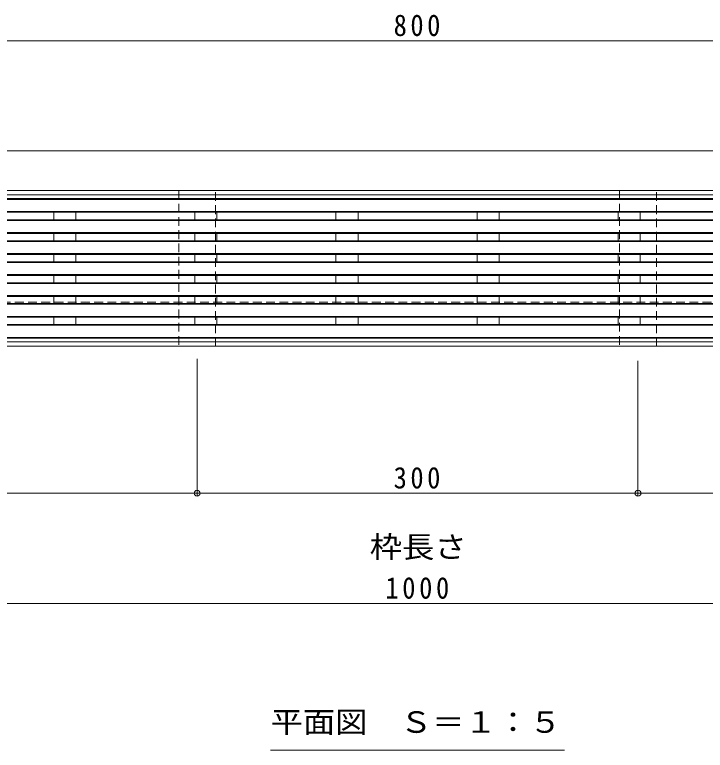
# Model space of a CAD drawing. Units: millimetres at full size, sheet at 1:5; details may follow other scales. Extents: x -1546 to 1950, y -1361 to 1333.
# Drawn here: x -996 to -526, y -63 to 438 of the extents above; entities that cross this region are included whole.
import ezdxf
from ezdxf.enums import TextEntityAlignment as Align

# ---------------------------------------------------------------- set-up
doc = ezdxf.new("R2010")
doc.units = ezdxf.units.MM
doc.header["$LTSCALE"] = 5
doc.header["$PDMODE"] = 32
doc.header["$PDSIZE"] = 4
doc.linetypes.add('DASHED1', pattern=[1.8, 1.2, -0.6])
for name, color, linetype, lineweight in [('E-2_壁等', 3, 'Continuous', 18), ('E-3_塀', 7, 'Continuous', 18), ('E-4_土留', 7, 'Continuous', 18), ('E-5_水路', 7, 'Continuous', 18), ('E-A_地下埋-上水', 7, 'Continuous', 18)]:
    doc.layers.add(name, color=color, linetype=linetype, lineweight=lineweight)
doc.styles.add('ＭＳ ゴシック', font='')
doc.styles.get('ＭＳ ゴシック').set_extended_font_data('MS Gothic')

msp = doc.modelspace()

# ---------------------------------------------------------------- linework, layer by layer
at = {"layer": 'E-2_壁等'}
for p, q in [((-223.222, 312.97), (-1221.222, 312.97)), ((-224.222, 312.47), (-1220.222, 312.47)), ((-223.222, 303.67), (-1221.222, 303.67)), ((-224.222, 304.17), (-1220.222, 304.17)), ((-969.722, 303.67), (-969.722, 298.67)), ((-954.722, 303.67), (-954.722, 298.67)), ((-873.722, 303.67), (-873.722, 298.67)), ((-858.722, 303.67), (-858.722, 298.67)), ((-777.722, 303.67), (-777.722, 298.67)), ((-762.722, 303.67), (-762.722, 298.67)), ((-681.722, 298.67), (-681.722, 303.67)), ((-666.722, 298.67), (-666.722, 303.67)), ((-585.722, 298.67), (-585.722, 303.67)), ((-570.722, 298.67), (-570.722, 303.67)), ((-223.222, 298.67), (-1221.222, 298.67)), ((-224.222, 298.17), (-1220.222, 298.17)), ((-223.222, 289.37), (-1221.222, 289.37)), ((-224.222, 289.87), (-1220.222, 289.87)), ((-969.722, 289.37), (-969.722, 284.37)), ((-954.722, 289.37), (-954.722, 284.37)), ((-873.722, 289.37), (-873.722, 284.37)), ((-858.722, 289.37), (-858.722, 284.37)), ((-777.722, 289.37), (-777.722, 284.37)), ((-762.722, 289.37), (-762.722, 284.37)), ((-681.722, 284.37), (-681.722, 289.37)), ((-666.722, 284.37), (-666.722, 289.37)), ((-585.722, 284.37), (-585.722, 289.37)), ((-570.722, 284.37), (-570.722, 289.37)), ((-223.222, 284.37), (-1221.222, 284.37)), ((-224.222, 283.87), (-1220.222, 283.87)), ((-224.222, 275.57), (-1098.722, 275.57)), ((-223.222, 275.07), (-1098.98, 275.07)), ((-969.722, 275.07), (-969.722, 270.07)), ((-954.722, 275.07), (-954.722, 270.07)), ((-873.722, 275.07), (-873.722, 270.07)), ((-858.722, 275.07), (-858.722, 270.07)), ((-777.722, 275.07), (-777.722, 270.07)), ((-762.722, 275.07), (-762.722, 270.07)), ((-681.722, 270.24), (-681.722, 275.24)), ((-666.722, 270.24), (-666.722, 275.24)), ((-585.722, 270.24), (-585.722, 275.24)), ((-570.722, 270.24), (-570.722, 275.24)), ((-223.222, 270.07), (-1098.98, 270.07)), ((-224.222, 269.57), (-1098.719, 269.57)), ((-345.463, 260.77), (-1221.222, 260.77)), ((-345.724, 261.27), (-1220.222, 261.27)), ((-969.722, 260.6), (-969.722, 255.6)), ((-954.722, 260.6), (-954.722, 255.6)), ((-873.722, 260.6), (-873.722, 255.6)), ((-858.722, 260.6), (-858.722, 255.6)), ((-777.722, 260.6), (-777.722, 255.6)), ((-762.722, 260.6), (-762.722, 255.6)), ((-681.722, 255.77), (-681.722, 260.77)), ((-666.722, 255.77), (-666.722, 260.77)), ((-585.722, 255.77), (-585.722, 260.77)), ((-570.722, 255.77), (-570.722, 260.77)), ((-345.463, 255.77), (-1221.222, 255.77)), ((-345.722, 255.27), (-1220.222, 255.27)), ((-223.222, 246.47), (-1221.222, 246.47)), ((-224.222, 246.97), (-1220.222, 246.97)), ((-969.722, 246.57), (-969.722, 241.57)), ((-954.722, 246.57), (-954.722, 241.57)), ((-873.722, 246.57), (-873.722, 241.57)), ((-858.722, 246.57), (-858.722, 241.57)), ((-777.722, 246.57), (-777.722, 241.57)), ((-762.722, 246.57), (-762.722, 241.57)), ((-681.722, 241.57), (-681.722, 246.57)), ((-666.722, 241.57), (-666.722, 246.57)), ((-585.722, 241.57), (-585.722, 246.57)), ((-570.722, 241.57), (-570.722, 246.57)), ((-223.222, 241.57), (-1221.222, 241.57)), ((-224.222, 241.07), (-1220.222, 241.07)), ((-223.222, 232.27), (-1221.222, 232.27)), ((-224.222, 232.77), (-1220.222, 232.77)), ((-969.722, 232.27), (-969.722, 227.27)), ((-954.722, 232.27), (-954.722, 227.27)), ((-873.722, 232.27), (-873.722, 227.27)), ((-858.722, 232.27), (-858.722, 227.27)), ((-777.722, 232.27), (-777.722, 227.27)), ((-762.722, 232.27), (-762.722, 227.27)), ((-681.722, 227.27), (-681.722, 232.27)), ((-666.722, 227.27), (-666.722, 232.27)), ((-585.722, 227.27), (-585.722, 232.27)), ((-570.722, 227.27), (-570.722, 232.27)), ((-223.222, 227.27), (-1221.222, 227.27)), ((-224.222, 226.77), (-1220.222, 226.77)), ((-223.222, 217.97), (-1221.222, 217.97)), ((-224.222, 218.47), (-1220.222, 218.47))]:
    msp.add_line(p, q, dxfattribs=at)
at = {"layer": 'E-3_塀'}
for p, q in [((-222.221, 345.47), (-1222.221, 345.47)), ((-1222.221, 318.47), (-222.221, 318.47)), ((-1222.221, 315.47), (-222.221, 315.47)), ((-222.221, 215.47), (-1222.221, 215.47)), ((-222.221, 212.47), (-1222.221, 212.47))]:
    msp.add_line(p, q, dxfattribs=at)
at = {"layer": 'E-3_塀', "linetype": 'DASHED1'}
msp.add_line((-1221.222, 242.47), (-223.222, 242.47), dxfattribs=at)
at = {"layer": 'E-4_土留'}
for p, q in [((-1122.221, 420.47), (-322.221, 420.47)), ((-872.221, 110.97), (-872.221, 203.97)), ((-572.221, 110.97), (-572.221, 202.47)), ((-1172.221, 112.47), (-872.221, 112.47)), ((-872.221, 112.47), (-572.221, 112.47)), ((-572.221, 112.47), (-272.221, 112.47)), ((-1222.221, 37.47), (-222.221, 37.47))]:
    msp.add_line(p, q, dxfattribs=at)
for p in [(-872.221, 112.47), (-572.221, 112.47)]:
    msp.add_point(p, dxfattribs=at)
at = {"layer": 'E-5_水路'}
msp.add_line((-822.221, -62.53), (-622.221, -62.53), dxfattribs=at)
at = {"layer": 'E-A_地下埋-上水', "linetype": 'DASHED1'}
for points in [[(-884.721, 212.47), (-859.721, 212.47), (-859.721, 318.47), (-884.721, 318.47)], [(-584.721, 212.47), (-559.721, 212.47), (-559.721, 318.47), (-584.721, 318.47)]]:
    msp.add_lwpolyline(points, close=True, dxfattribs=at)

# ---------------------------------------------------------------- texts
at = {"layer": 'E-4_土留', "color": 2, "style": 'ＭＳ ゴシック', "width": 1.1}
msp.add_text('枠長さ', height=14.66, dxfattribs=at).set_placement((-754.721, 64.137), align=Align.BOTTOM_LEFT)
at = {"layer": 'E-4_土留', "color": 2, "char_height": 14.66, "attachment_point": 7, "style": 'ＭＳ ゴシック'}
for s, insert in [('\\T1.27;\\W0.9;800', (-738.471, 423.47)), ('\\T1.27;\\W0.9;300', (-738.471, 115.47)), ('\\T1.28;\\W0.9;1000', (-744.096, 40.47))]:
    msp.add_mtext(s, dxfattribs=dict(at, insert=insert))
at = {"layer": 'E-5_水路', "color": 2, "style": 'ＭＳ ゴシック', "width": 1.1}
msp.add_text('平面図\u3000Ｓ＝１：５', height=14.66, dxfattribs=at).set_placement((-822.221, -55.03), align=Align.BOTTOM_LEFT)

doc.saveas('drawing.dxf')
